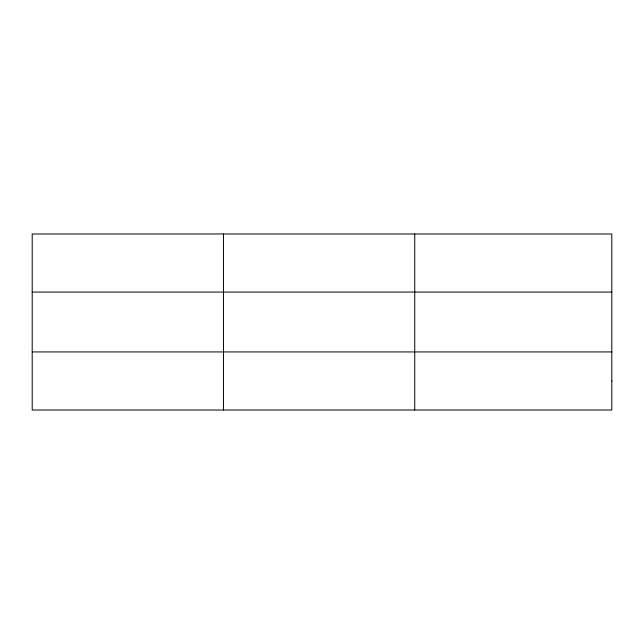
<?xml version="1.0" encoding="UTF-8"?>
<svg xmlns="http://www.w3.org/2000/svg" width="644" height="644" viewBox="0 0 644 644"><rect width="100%" height="100%" fill="white"/><g stroke="black" fill="none" stroke-linecap="round" stroke-linejoin="round"><path stroke-width="0.97" d="M223.468 233.973L223.468 410.027M414.736 233.973L414.736 410.027M32.2 292.07L611.8 292.07M32.2 351.93L611.8 351.93M611.8 380.982L611.8 410.027L32.2 410.027L32.2 233.973L611.8 233.973L611.8 380.982"/></g></svg>
